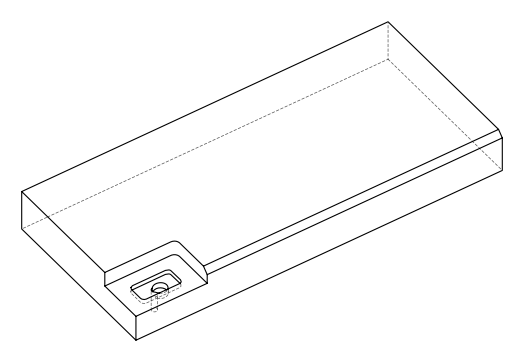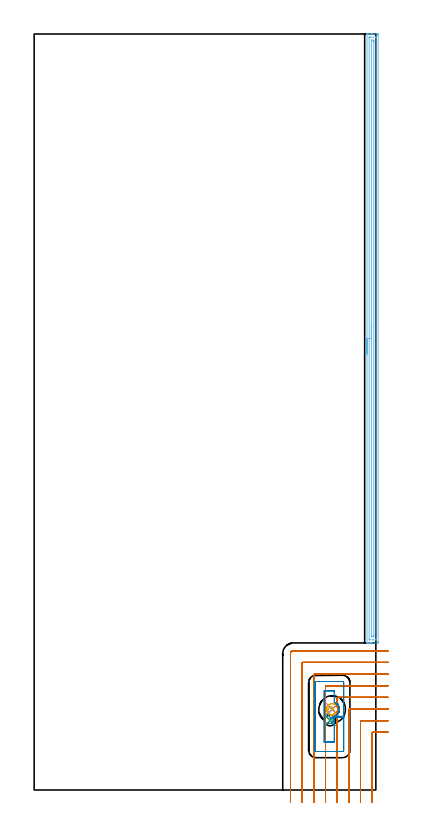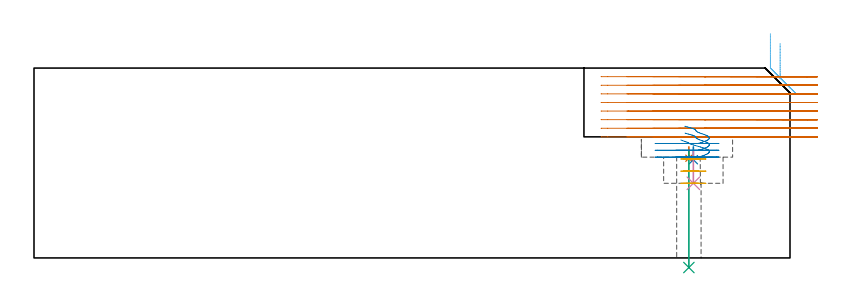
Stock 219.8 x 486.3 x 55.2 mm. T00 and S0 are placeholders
(PLAN: 8 operations, 6 tool changes, 27.1 min)
(1 SPOT_DRILL | STEP1HOLE | NXT0321_9005460120000 | 0.03 min | 2795 mm3)
(2 SPOT_DRILL_1 | STEP1POCKET | NXT0321_9005460120000 | 0.04 min | 2062 mm3)
(3 DRILL_THROUGH_HOLE_INTO_CENTER | STEP1HOLE | NXT0301_042 | 0.14 min | 1166 mm3)
(4 DRILL_BLIND_HOLE_INTO_CENTER | STEP1POCKET | NXT0301_128 | 0.05 min | 738 mm3)
(5 MILL_ROUGH_BLIND_HOLE_CONTOUR | STEP1POCKET | NXT0201_013 | Spiral | 0.47 min | 3226 mm3)
(6 AREA_MILL | FG_CHAMFER_SURFACE | UGT0205_001 | 9.59 min | 10266 mm3)
(7 MILL_CORNER_NOTCH_RECTANGULAR | CORNER_NOTCH_RECTANGULAR | NXT0201_013 | Follow Part, ap 2.5, ae 75% | 15.34 min | 107365 mm3)
(8 MILL_RECTANGULAR_POCKET | POCKET_RECTANGULAR_STRAIGHT | NXT0201_009 | Follow Part, ap 2, ae 75% | 1.46 min | 6559 mm3)
(TOOL NXT0321_9005460120000 | NC Spot Drill, 142deg, 12mm, Carbide, Uncoated | D12 PA142 FL30 Z2)
(TOOL NXT0301_042 | Carbide Drill 7.1mm [860.1-0710-057A1-MM 2214] | D7.1 PA140 FL85 Z2)
(TOOL NXT0301_128 | Carbide Drill 12mm [861.1-1200-036A1-GP GC34] | D12 PA150 FL37.4 Z2)
(TOOL NXT0201_013 | ENDMILL 10mm | D10 FL30 Z4)
(TOOL UGT0205_001 | Chamfer Mill 20 x 3 x 45 deg. | D20 FL50 Z2)
(TOOL NXT0201_009 | ENDMILL 8mm [2P460-0800-NA 1630] | D8 FL26 Z6)
(OP 1 SPOT_DRILL)
G17 G21 G94 G90
T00 M6
G54
G17 G0 G90 X190.4 Y44.8 S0 M3
G43 Z65.2 H0
G94 G81 G98 Z28.986 F250. R32.3
G80
M5
M2
(OP 2 SPOT_DRILL_1)
G17 G21 G94 G90
T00 M6
G54
G17 G0 G90 X191.7 Y51.9 S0 M3
G43 Z65.2 H0
G94 G81 G98 Z28.555 F250. R32.3
G80
M5
M2
(OP 3 DRILL_THROUGH_HOLE_INTO_CENTER)
G17 G21 G94 G90
T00 M6
G54
G17 G0 G90 X190.4 Y44.8 S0 M3
G43 Z65.2 H1
G94 G73 G98 Z-2.792 F250. Q6.418 R31.3
G80
M5
M2
(OP 4 DRILL_BLIND_HOLE_INTO_CENTER)
G17 G21 G94 G90
T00 M6
G54
G17 G0 G90 X191.7 Y51.9 S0 M3
G43 Z65.2 H1
G94 G81 G98 Z21.7 F250. R31.3
G80
M5
M2
(OP 5 MILL_ROUGH_BLIND_HOLE_CONTOUR)
G17 G21 G94 G90
T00 M6
G54
G17 G0 G90 X191.7 Y51.9 S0 M3
G43 Z65.2 H0
Z28.767
G94 G3 X192.116 Y52.822 R0.555 F250.
X190.493 Y53.269 R1.537
X188.849 Y50.617 R2.41
X191.243 Y48.279 R2.772
X195.321 Y51.443 R3.65
X191.243 Y48.279 R-3.65
X193.282 Y49.861 R1.825
X191.7 Y51.9 R1.825
G0 Z25.233
G3 X192.116 Y52.822 R0.555
X190.493 Y53.269 R1.537
X188.849 Y50.617 R2.41
X191.243 Y48.279 R2.772
X195.321 Y51.443 R3.65
X191.243 Y48.279 R-3.65
X193.282 Y49.861 R1.825
X191.7 Y51.9 R1.825
G0 Z21.7
G3 X192.116 Y52.822 R0.555
X190.493 Y53.269 R1.537
X188.849 Y50.617 R2.41
X191.243 Y48.279 R2.772
X195.321 Y51.443 R3.65
X191.243 Y48.279 R-3.65
X193.282 Y49.861 R1.825
X191.7 Y51.9 R1.825
G0 Z65.2
M5
M2
(OP 6 AREA_MILL)
G17 G21 G94 G90
T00 M6
G54
G17 G0 G90 X214.1 Y280.45 S1061 M3
G43 Z65.2 H0
G94 G1 Y280.488 Z64.328 F250.
Y280.602 Z63.463
Y280.791 Z62.612
Y281.053 Z61.78
Y281.387 Z60.974
Y281.79 Z60.2
Y282.258 Z59.464
Y282.79 Z58.772
Y283.379 Z58.129
Y284.022 Z57.539
Y284.714 Z57.008
Y285.45 Z56.54
Y286.224 Z56.137
Y287.03 Z55.803
Y287.862 Z55.541
Y288.713 Z55.352
Y289.578 Z55.238
Y290.45 Z55.2
Y486.127
X214.103 Y486.292 Z55.188
X214.123 Y486.3 Z55.168
X214.49 Z54.81
X214.8 Z54.499
X215.487 Z53.808
X216.716 Z52.581
X217.258 Z52.037
X217.872 Z51.424
X220.527 Z48.77
X220.798 Y486.297 Z48.499
X221.291 Y486.291 Z48.006
X221.295 Y486.181 Z48.003
X221.299 Y485.68 Z48.001
X221.3 Y485.173 Z48.
Y95.607
X221.299 Y95.22 Z48.001
X221.295 Y94.718 Z48.003
X221.292 Y94.609 Z48.006
X220.798 Y94.6 Z48.499
X217.258 Z52.037
X216.716 Z52.581
X216.372 Z52.924
X215.831 Z53.465
X215.487 Z53.808
X214.8 Z54.499
X214.49 Z54.81
X214.123 Z55.168
X214.103 Y94.608 Z55.188
X214.1 Y94.773 Z55.2
Y290.45
X215.514 Z53.786
Y484.109
X215.515 Y484.218 Z53.785
X215.518 Y484.271 Z53.782
X215.52 Y484.289 Z53.78
X215.566 Y484.292 Z53.734
X215.97 Y484.299 Z53.33
X219.51 Z49.79
X219.758 Y484.295 Z49.542
X219.869 Y484.29 Z49.431
X219.885 Y483.921 Z49.415
Y483.893
X219.886 Y96.79 Z49.414
X219.885 Y96.682 Z49.415
X219.882 Y96.629 Z49.418
X219.88 Y96.611 Z49.42
X219.834 Y96.607 Z49.466
X219.43 Y96.601 Z49.87
X215.89 Z53.41
X215.642 Y96.605 Z53.658
X215.531 Y96.61 Z53.769
X215.515 Y96.979 Z53.785
Y97.007
X215.514 Y290.45 Z53.786
X216.928 Z52.372
X216.929 Y481.544 Z52.371
X216.931 Y482.106 Z52.369
X216.934 Y482.271 Z52.366
X216.935 Y482.285 Z52.365
X216.951 Y482.29 Z52.349
X217.001 Y482.296 Z52.299
X217.066 Y482.299 Z52.234
X217.258 Y482.3 Z52.042
X217.951 Z51.349
X218.143 Y482.298 Z51.157
X218.335 Y482.294 Z50.965
X218.457 Y482.29 Z50.843
X218.465 Y482.216 Z50.835
X218.467 Y482.106 Z50.833
X218.47 Y481.775 Z50.83
X218.471 Y481.212 Z50.829
X218.472 Y480.88 Z50.828
X218.471 Y99.356 Z50.829
X218.469 Y98.794 Z50.831
X218.466 Y98.629 Z50.834
X218.465 Y98.615 Z50.835
X218.449 Y98.61 Z50.851
X218.399 Y98.604 Z50.901
X218.334 Y98.601 Z50.966
X218.143 Y98.6 Z51.157
X217.449 Z51.851
X217.258 Y98.602 Z52.042
X217.065 Y98.606 Z52.235
X216.943 Y98.61 Z52.357
X216.935 Y98.684 Z52.365
X216.933 Y98.794 Z52.367
X216.93 Y99.125 Z52.37
X216.929 Y99.688 Z52.371
X216.928 Y100.02 Z52.372
Y290.45
Y291.322 Z52.41
Y292.186 Z52.523
Y293.038 Z52.712
Y293.87 Z52.975
Y294.676 Z53.308
Y295.45 Z53.711
Y296.186 Z54.18
Y296.878 Z54.711
Y297.521 Z55.3
Y298.11 Z55.944
Y298.642 Z56.636
Y299.11 Z57.372
Y299.513 Z58.145
Y299.847 Z58.951
Y300.109 Z59.783
Y300.298 Z60.635
Y300.412 Z61.5
Y300.45 Z62.372
G0 Z65.2
M5
M2
(OP 7 MILL_CORNER_NOTCH_RECTANGULAR)
G17 G21 G94 G90
T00 M6
G54
G17 G0 G90 X227.8 Y37.107 S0 M3
G43 Z65.2 H0
Z52.7
G94 G1 X224.8 Y37.1 F250.
X224.686 F500.
X217.895
G3 X217.4 Y36.605 R0.5
G1 Y-5.
Y-8. F250.
G0 Z65.2
X227.8 Y44.608
Z52.7
G1 X224.8 Y44.6
X224.686 F500.
X210.396
G3 X209.9 Y44.104 R0.5
G1 Y-5.
Y-8. F250.
G0 Z65.2
X227.8 Y52.109
Z52.7
G1 X224.8 Y52.1
X224.686 F500.
X202.896
G3 X202.4 Y51.604 R0.5
G1 Y-5.
Y-8. F250.
G0 Z65.2
X227.8 Y59.612
Z52.7
G1 X224.8 Y59.6
X224.686 F500.
X195.396
G3 X194.9 Y59.104 R0.5
G1 Y53.628
X195.03 Y53.403
X195.183 Y52.939
G2 X195.189 Y50.879 R3.463
G1 X195.04 Y50.419
X194.9 Y50.173
Y-5.
Y-8. F250.
G0 Z65.2
X227.8 Y67.115
Z52.7
G1 X224.8 Y67.1
X224.686 F500.
X187.896
G3 X187.4 Y66.604 R0.5
G1 Y-5.
Y-8. F250.
G0 Z65.2
X227.8 Y74.623
Z52.7
G1 X224.8 Y74.6
X224.686 F500.
X180.396
G3 X179.9 Y74.104 R0.5
G1 Y-5.
Y-8. F250.
G0 Z65.2
X227.8 Y82.146
Z52.7
G1 X224.8 Y82.101
X224.686 Y82.1 F500.
X172.896
G3 X172.4 Y81.604 R0.5
G1 Y-5.
Y-8. F250.
G0 Z65.2
X227.686 Y89.6
Z52.7
G1 X224.686
X166.8 F500.
G3 X164.9 Y87.7 R1.9
G1 Y-5.
Y-8. F250.
G0 Z65.2
X227.8 Y37.1
Z50.2
G1 X224.8
X217.895 F500.
G3 X217.4 Y36.605 R0.5
G1 Y-5.
Y-8. F250.
G0 Z65.2
X227.8 Y44.6
Z50.2
G1 X224.8
X210.396 F500.
G3 X209.9 Y44.104 R0.5
G1 Y-5.
Y-8. F250.
G0 Z65.2
X227.8 Y52.1
Z50.2
G1 X224.8
X202.896 F500.
G3 X202.4 Y51.604 R0.5
G1 Y-5.
Y-8. F250.
G0 Z65.2
X227.8 Y59.6
Z50.2
G1 X224.8
X195.396 F500.
G3 X194.9 Y59.104 R0.5
G1 Y53.628
X195.03 Y53.403
X195.183 Y52.939
G2 X195.189 Y50.879 R3.463
G1 X195.04 Y50.419
X194.9 Y50.173
Y-5.
Y-8. F250.
G0 Z65.2
X227.8 Y67.1
Z50.2
G1 X224.8
X187.896 F500.
G3 X187.4 Y66.604 R0.5
G1 Y-5.
Y-8. F250.
G0 Z65.2
X227.8 Y74.6
Z50.2
G1 X224.8
X180.396 F500.
G3 X179.9 Y74.104 R0.5
G1 Y-5.
Y-8. F250.
G0 Z65.2
X227.8 Y82.1
Z50.2
G1 X224.8
X172.896 F500.
G3 X172.4 Y81.604 R0.5
G1 Y-5.
Y-8. F250.
G0 Z65.2
X227.8 Y89.6
Z50.2
G1 X224.8
X166.8 F500.
G3 X164.9 Y87.7 R1.9
G1 Y-5.
Y-8. F250.
G0 Z65.2
X227.8 Y37.1
Z47.7
G1 X224.8
X217.895 F500.
G3 X217.4 Y36.605 R0.5
G1 Y-5.
Y-8. F250.
G0 Z65.2
X227.8 Y44.6
Z47.7
G1 X224.8
X210.396 F500.
G3 X209.9 Y44.104 R0.5
G1 Y-5.
Y-8. F250.
G0 Z65.2
X227.8 Y52.1
Z47.7
G1 X224.8
X202.896 F500.
G3 X202.4 Y51.604 R0.5
G1 Y-5.
Y-8. F250.
G0 Z65.2
X227.8 Y59.6
Z47.7
G1 X224.8
X195.396 F500.
G3 X194.9 Y59.104 R0.5
G1 Y53.628
X195.03 Y53.403
X195.183 Y52.939
G2 X195.189 Y50.879 R3.463
G1 X195.04 Y50.419
X194.9 Y50.173
Y-5.
Y-8. F250.
G0 Z65.2
X227.8 Y67.1
Z47.7
G1 X224.8
X187.896 F500.
G3 X187.4 Y66.604 R0.5
G1 Y-5.
Y-8. F250.
G0 Z65.2
X227.8 Y74.6
Z47.7
G1 X224.8
X180.396 F500.
G3 X179.9 Y74.104 R0.5
G1 Y-5.
Y-8. F250.
G0 Z65.2
X227.8 Y82.1
Z47.7
G1 X224.8
X172.896 F500.
G3 X172.4 Y81.604 R0.5
G1 Y-5.
Y-8. F250.
G0 Z65.2
X227.8 Y89.6
Z47.7
G1 X224.8
X166.8 F500.
G3 X164.9 Y87.7 R1.9
G1 Y-5.
Y-8. F250.
G0 Z65.2
X227.8 Y37.1
Z45.2
G1 X224.8
X217.895 F500.
G3 X217.4 Y36.605 R0.5
G1 Y-5.
Y-8. F250.
G0 Z65.2
X227.8 Y44.6
Z45.2
G1 X224.8
X210.396 F500.
G3 X209.9 Y44.104 R0.5
G1 Y-5.
Y-8. F250.
G0 Z65.2
X227.8 Y52.1
Z45.2
G1 X224.8
X202.896 F500.
G3 X202.4 Y51.604 R0.5
G1 Y-5.
Y-8. F250.
G0 Z65.2
X227.8 Y59.6
Z45.2
G1 X224.8
X195.396 F500.
G3 X194.9 Y59.104 R0.5
G1 Y53.628
X195.03 Y53.403
X195.183 Y52.939
G2 X195.189 Y50.879 R3.463
G1 X195.04 Y50.419
X194.9 Y50.173
Y-5.
Y-8. F250.
G0 Z65.2
X227.8 Y67.1
Z45.2
G1 X224.8
X187.896 F500.
G3 X187.4 Y66.604 R0.5
G1 Y-5.
Y-8. F250.
G0 Z65.2
X227.8 Y74.6
Z45.2
G1 X224.8
X180.396 F500.
G3 X179.9 Y74.104 R0.5
G1 Y-5.
Y-8. F250.
G0 Z65.2
X227.8 Y82.1
Z45.2
G1 X224.8
X172.896 F500.
G3 X172.4 Y81.604 R0.5
G1 Y-5.
Y-8. F250.
G0 Z65.2
X227.8 Y89.6
Z45.2
G1 X224.8
X166.8 F500.
G3 X164.9 Y87.7 R1.9
G1 Y-5.
Y-8. F250.
G0 Z65.2
X227.8 Y37.1
Z42.7
G1 X224.8
X217.895 F500.
G3 X217.4 Y36.605 R0.5
G1 Y-5.
Y-8. F250.
G0 Z65.2
X227.8 Y44.6
Z42.7
G1 X224.8
X210.396 F500.
G3 X209.9 Y44.104 R0.5
G1 Y-5.
Y-8. F250.
G0 Z65.2
X227.8 Y52.1
Z42.7
G1 X224.8
X202.896 F500.
G3 X202.4 Y51.604 R0.5
G1 Y-5.
Y-8. F250.
G0 Z65.2
X227.8 Y59.6
Z42.7
G1 X224.8
X195.396 F500.
G3 X194.9 Y59.104 R0.5
G1 Y53.628
X195.03 Y53.403
X195.183 Y52.939
G2 X195.189 Y50.879 R3.463
G1 X195.04 Y50.419
X194.9 Y50.173
Y-5.
Y-8. F250.
G0 Z65.2
X227.8 Y67.1
Z42.7
G1 X224.8
X187.896 F500.
G3 X187.4 Y66.604 R0.5
G1 Y-5.
Y-8. F250.
G0 Z65.2
X227.8 Y74.6
Z42.7
G1 X224.8
X180.396 F500.
G3 X179.9 Y74.104 R0.5
G1 Y-5.
Y-8. F250.
G0 Z65.2
X227.8 Y82.1
Z42.7
G1 X224.8
X172.896 F500.
G3 X172.4 Y81.604 R0.5
G1 Y-5.
Y-8. F250.
G0 Z65.2
X227.8 Y89.6
Z42.7
G1 X224.8
X166.8 F500.
G3 X164.9 Y87.7 R1.9
G1 Y-5.
Y-8. F250.
G0 Z65.2
X227.8 Y37.1
Z40.2
G1 X224.8
X217.895 F500.
G3 X217.4 Y36.605 R0.5
G1 Y-5.
Y-8. F250.
G0 Z65.2
X227.8 Y44.6
Z40.2
G1 X224.8
X210.396 F500.
G3 X209.9 Y44.104 R0.5
G1 Y-5.
Y-8. F250.
G0 Z65.2
X227.8 Y52.1
Z40.2
G1 X224.8
X202.896 F500.
G3 X202.4 Y51.604 R0.5
G1 Y-5.
Y-8. F250.
G0 Z65.2
X227.8 Y59.6
Z40.2
G1 X224.8
X195.396 F500.
G3 X194.9 Y59.104 R0.5
G1 Y53.628
X195.03 Y53.403
X195.183 Y52.939
G2 X195.189 Y50.879 R3.463
G1 X195.04 Y50.419
X194.9 Y50.173
Y-5.
Y-8. F250.
G0 Z65.2
X227.8 Y67.1
Z40.2
G1 X224.8
X187.896 F500.
G3 X187.4 Y66.604 R0.5
G1 Y-5.
Y-8. F250.
G0 Z65.2
X227.8 Y74.6
Z40.2
G1 X224.8
X180.396 F500.
G3 X179.9 Y74.104 R0.5
G1 Y-5.
Y-8. F250.
G0 Z65.2
X227.8 Y82.1
Z40.2
G1 X224.8
X172.896 F500.
G3 X172.4 Y81.604 R0.5
G1 Y-5.
Y-8. F250.
G0 Z65.2
X227.8 Y89.6
Z40.2
G1 X224.8
X166.8 F500.
G3 X164.9 Y87.7 R1.9
G1 Y-5.
Y-8. F250.
G0 Z65.2
X227.8 Y37.1
Z37.7
G1 X224.8
X217.895 F500.
G3 X217.4 Y36.605 R0.5
G1 Y-5.
Y-8. F250.
G0 Z65.2
X227.8 Y44.6
Z37.7
G1 X224.8
X210.396 F500.
G3 X209.9 Y44.104 R0.5
G1 Y-5.
Y-8. F250.
G0 Z65.2
X227.8 Y52.1
Z37.7
G1 X224.8
X202.896 F500.
G3 X202.4 Y51.604 R0.5
G1 Y-5.
Y-8. F250.
G0 Z65.2
X227.8 Y59.6
Z37.7
G1 X224.8
X195.396 F500.
G3 X194.9 Y59.104 R0.5
G1 Y53.628
X195.03 Y53.403
X195.183 Y52.939
G2 X195.189 Y50.879 R3.463
G1 X195.04 Y50.419
X194.9 Y50.173
Y-5.
Y-8. F250.
G0 Z65.2
X227.8 Y67.1
Z37.7
G1 X224.8
X187.896 F500.
G3 X187.4 Y66.604 R0.5
G1 Y-5.
Y-8. F250.
G0 Z65.2
X227.8 Y74.6
Z37.7
G1 X224.8
X180.396 F500.
G3 X179.9 Y74.104 R0.5
G1 Y-5.
Y-8. F250.
G0 Z65.2
X227.8 Y82.1
Z37.7
G1 X224.8
X172.896 F500.
G3 X172.4 Y81.604 R0.5
G1 Y-5.
Y-8. F250.
G0 Z65.2
X227.8 Y89.6
Z37.7
G1 X224.8
X166.8 F500.
G3 X164.9 Y87.7 R1.9
G1 Y-5.
Y-8. F250.
G0 Z65.2
X227.8 Y37.1
Z35.2
G1 X224.8
X217.895 F500.
G3 X217.4 Y36.605 R0.5
G1 Y-5.
Y-8. F250.
G0 Z65.2
X227.8 Y44.6
Z35.2
G1 X224.8
X210.396 F500.
G3 X209.9 Y44.104 R0.5
G1 Y-5.
Y-8. F250.
G0 Z65.2
X227.8 Y52.1
Z35.2
G1 X224.8
X202.896 F500.
G3 X202.4 Y51.604 R0.5
G1 Y-5.
Y-8. F250.
G0 Z65.2
X227.8 Y59.6
Z35.2
G1 X224.8
X195.396 F500.
G3 X194.9 Y59.104 R0.5
G1 Y53.628
X195.03 Y53.403
X195.183 Y52.939
G2 X195.189 Y50.879 R3.463
G1 X195.04 Y50.419
X194.9 Y50.173
Y-5.
Y-8. F250.
G0 Z65.2
X227.8 Y67.1
Z35.2
G1 X224.8
X187.896 F500.
G3 X187.4 Y66.604 R0.5
G1 Y-5.
Y-8. F250.
G0 Z65.2
X227.8 Y74.6
Z35.2
G1 X224.8
X180.396 F500.
G3 X179.9 Y74.104 R0.5
G1 Y-5.
Y-8. F250.
G0 Z65.2
X227.8 Y82.1
Z35.2
G1 X224.8
X172.896 F500.
G3 X172.4 Y81.604 R0.5
G1 Y-5.
Y-8. F250.
G0 Z65.2
X227.8 Y89.6
Z35.2
G1 X224.8
X166.8 F500.
G3 X164.9 Y87.7 R1.9
G1 Y-5.
Y-8. F250.
G0 Z65.2
M5
M2
(OP 8 MILL_RECTANGULAR_POCKET)
G17 G21 G94 G90
T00 M6
G54
G17 G0 G90 X189.275 Y43.158 S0 M3
G43 Z65.2 H1
Z38.277
G94 G1 X189.295 Y43.14 Z38.27 F250.
X189.465 Y43.032 Z38.216
X189.906 Y42.869 Z38.09
X190.371 Y42.812 Z37.964
X190.838 Y42.862 Z37.838
X191.281 Y43.017 Z37.713
X191.453 Y43.122 Z37.659
X191.83 Y43.425 Z37.529
X192.128 Y43.822 Z37.396
X192.256 Y44.092 Z37.316
X192.35 Y44.425 Z37.223
X192.422 Y45.069 Z37.05
X192.453 Y45.351 Z36.974
X192.651 Y46.058 Z36.777
X192.974 Y46.717 Z36.58
X193.413 Y47.307 Z36.383
X193.951 Y47.806 Z36.187
X194.187 Y47.962 Z36.111
X194.84 Y48.487 Z35.886
X195.365 Y49.039 Z35.682
X195.732 Y49.612 Z35.5
X195.95 Y49.996 Z35.382
X195.962 Y50.021 Z35.374
X196.151 Y50.602 Z35.211
X196.291 Y51.155 Z35.058
X196.337 Y51.625 Z34.931
X196.334 Y52.199 Z34.777
X196.286 Y52.674 Z34.649
X196.143 Y53.223 Z34.497
X195.947 Y53.815 Z34.33
X195.714 Y54.218 Z34.206
X195.358 Y54.77 Z34.029
X194.83 Y55.318 Z33.826
X194.28 Y55.765 Z33.636
X193.786 Y56.047 Z33.483
X193.264 Y56.279 Z33.33
X193.1 Y56.325 Z33.285
Y63.8 F500.
X186.6
Y30.8
X193.1
Y46.893
X199.1
Y69.1
G3 X198.4 Y69.8 R0.7
G1 X181.3
G3 X180.6 Y69.1 R0.7
G1 Y25.5
G3 X181.3 Y24.8 R0.7
G1 X198.4
G3 X199.1 Y25.5 R0.7
G1 Y46.893
Y47.893
G0 X189.288 Y43.146 Z36.285
G1 X189.491 Y43.03 Z36.222 F250.
X189.672 Y42.941 Z36.168
X190.209 Y42.819 Z36.02
X190.759 Y42.845 Z35.873
X191.281 Y43.017 Z35.725
X191.454 Y43.123 Z35.671
X191.83 Y43.425 Z35.542
X192.128 Y43.822 Z35.409
X192.256 Y44.092 Z35.329
X192.342 Y44.396 Z35.244
X192.394 Y45.156 Z35.04
X192.532 Y45.789 Z34.866
X192.771 Y46.392 Z34.693
X193.103 Y46.949 Z34.519
X193.521 Y47.444 Z34.345
X194.013 Y47.866 Z34.171
X194.253 Y48.016 Z34.096
X194.839 Y48.486 Z33.894
X195.364 Y49.038 Z33.69
X195.732 Y49.613 Z33.507
X195.95 Y49.996 Z33.389
X195.962 Y50.021 Z33.382
X196.151 Y50.602 Z33.218
X196.291 Y51.155 Z33.065
X196.337 Y51.625 Z32.939
X196.334 Y52.199 Z32.785
X196.286 Y52.674 Z32.657
X196.143 Y53.223 Z32.505
X195.947 Y53.815 Z32.338
X195.714 Y54.218 Z32.213
X195.358 Y54.769 Z32.037
X194.83 Y55.318 Z31.833
X194.59 Y55.513 Z31.75
X194.282 Y55.764 Z31.644
X193.785 Y56.047 Z31.491
X193.264 Y56.279 Z31.338
X193.1 Y56.325 Z31.292
Y63.8 F500.
X186.6
Y30.8
X193.1
Y46.927
X199.1
Y69.1
G3 X198.4 Y69.8 R0.7
G1 X181.3
G3 X180.6 Y69.1 R0.7
G1 Y25.5
G3 X181.3 Y24.8 R0.7
G1 X198.4
G3 X199.1 Y25.5 R0.7
G1 Y46.927
Y47.927
G0 X188.067 Y49.006 Z34.292
G1 X188.559 Y48.491 Z34.101 F250.
X189.276 Y47.908 Z33.854
X189.501 Y47.736 Z33.778
X189.915 Y47.313 Z33.619
X190.262 Y46.833 Z33.461
X190.535 Y46.307 Z33.302
X190.628 Y46.04 Z33.226
X190.81 Y46.256 Z33.15
X191.236 Y46.639 Z32.997
X191.713 Y46.956 Z32.843
X192.229 Y47.203 Z32.69
X193.268 Y47.524 Z32.399
X193.783 Y47.748 Z32.248
X194.283 Y48.04 Z32.093
X194.738 Y48.405 Z31.937
X194.838 Y48.485 Z31.902
X195.363 Y49.038 Z31.698
X195.732 Y49.613 Z31.515
X195.95 Y49.996 Z31.397
X195.962 Y50.021 Z31.389
X196.151 Y50.602 Z31.226
X196.291 Y51.155 Z31.073
X196.337 Y51.625 Z30.946
X196.334 Y52.199 Z30.793
X196.286 Y52.674 Z30.665
X196.143 Y53.223 Z30.513
X195.947 Y53.815 Z30.346
X195.714 Y54.218 Z30.221
X195.359 Y54.768 Z30.045
X194.829 Y55.318 Z29.841
X194.788 Y55.352 Z29.827
X194.284 Y55.762 Z29.652
X193.784 Y56.048 Z29.498
X193.322 Y56.253 Z29.363
X193.264 Y56.279 Z29.346
X193.1 Y56.325 Z29.3
Y63.8 F500.
X186.6
Y30.8
X193.1
Y47.475
X199.1
Y69.1
G3 X198.4 Y69.8 R0.7
G1 X181.3
G3 X180.6 Y69.1 R0.7
G1 Y25.5
G3 X181.3 Y24.8 R0.7
G1 X198.4
G3 X199.1 Y25.5 R0.7
G1 Y47.475
Y48.475
G0 Z65.2
M5
M2
